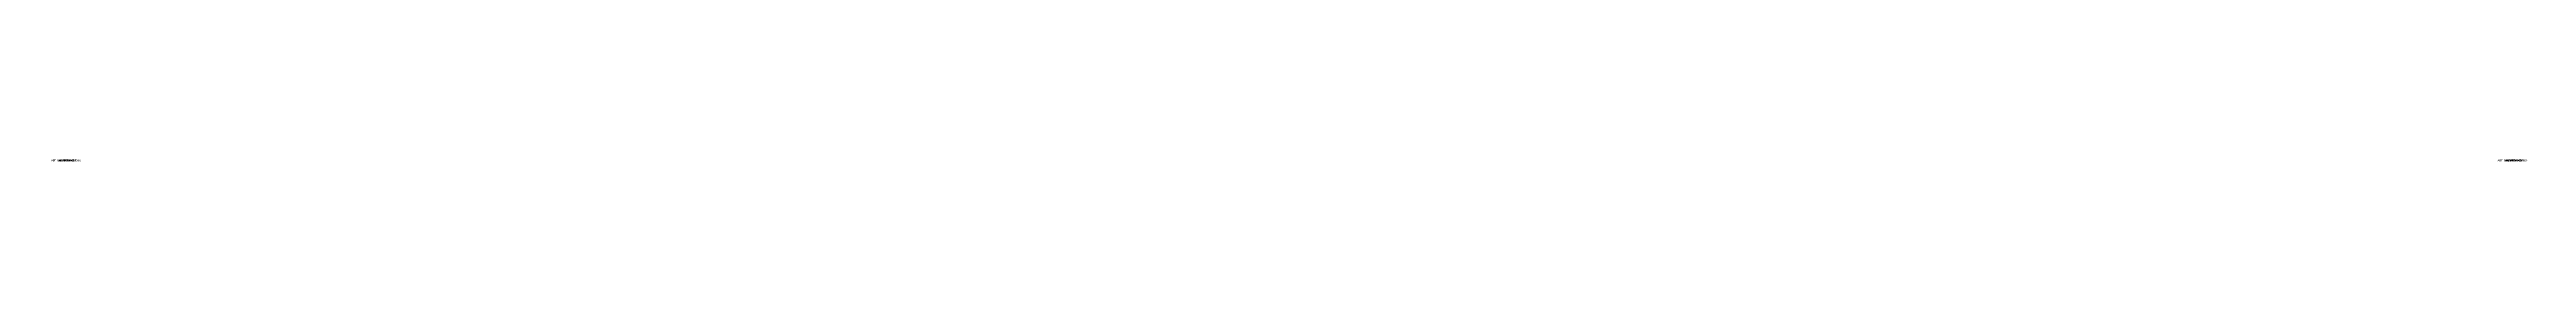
# Model space of a CAD drawing. Header units: millimetres. Extents: x -51759 to 2111, y -2740 to 2097.
# Drawn here: x -8696 to -7398, y -2115 to -2114 of the extents above; entities that cross this region are included whole.
import ezdxf

# ---------------------------------------------------------------- set-up
doc = ezdxf.new("R2010")
doc.units = ezdxf.units.MM
doc.header["$LTSCALE"] = 25.4
doc.layers.get('0').update_dxf_attribs({"true_color": 0xffffff})
for name, color, linetype, true_color in [('ABF_cuttingLines', 134, 'Continuous', 0x009987), ('ABF_edgeBanding', 252, 'Continuous', 0x777799), ('ABF_Label', 190, 'Continuous', 0x9900ff)]:
    doc.layers.add(name, color=color, linetype=linetype, true_color=true_color)

# ---------------------------------------------------------------- blocks, each defined once
blk = doc.blocks.new('Group320#1')
blk = doc.blocks.new('Group321#1')
blk = doc.blocks.new('Group324#1')
blk = doc.blocks.new('Group325#1')
blk = doc.blocks.new('Group328#1')
blk = doc.blocks.new('Group329#1')
blk = doc.blocks.new('Group332#1')
blk = doc.blocks.new('Group333#1')
blk = doc.blocks.new('Group331#2')
blk = doc.blocks.new('Group332#2')
blk = doc.blocks.new('Group334#1')
blk = doc.blocks.new('Group335#1')
blk = doc.blocks.new('Group345#1')
blk = doc.blocks.new('Group349#1')
blk = doc.blocks.new('Group351#2')
blk = doc.blocks.new('Group377#1')
blk = doc.blocks.new('Group379#1')
blk = doc.blocks.new('Group597#1')
blk = doc.blocks.new('Group697#1')
blk = doc.blocks.new('Group698#1')
blk = doc.blocks.new('_____#33')
at = {"color": 0, "extrusion": (0, 0, -1)}
ref = blk.add_blockref('Group332#1', (586, 2837, -18), dxfattribs=at)
ref.add_attrib('Skp_GroupInstanceName', '_ABF_sideDrill', (0, 0), dxfattribs={"height": 1})
ref = blk.add_blockref('Group333#1', (586, 2837, -18), dxfattribs=at)
ref.add_attrib('Skp_GroupInstanceName', '_ABF_sideDrillDepth', (0, 0), dxfattribs={"height": 1})
ref = blk.add_blockref('Group334#1', (336, 2837, -18), dxfattribs=at)
ref.add_attrib('Skp_GroupInstanceName', '_ABF_sideDrill', (0, 0), dxfattribs={"height": 1})
ref = blk.add_blockref('Group335#1', (336, 2837, -18), dxfattribs=at)
ref.add_attrib('Skp_GroupInstanceName', '_ABF_sideDrillDepth', (0, 0), dxfattribs={"height": 1})
ref = blk.add_blockref('Group328#1', (86, 2837, -18), dxfattribs=at)
ref.add_attrib('Skp_GroupInstanceName', '_ABF_sideDrill', (0, 0), dxfattribs={"height": 1})
ref = blk.add_blockref('Group329#1', (86, 2837, -18), dxfattribs=at)
ref.add_attrib('Skp_GroupInstanceName', '_ABF_sideDrillDepth', (0, 0), dxfattribs={"height": 1})
ref = blk.add_blockref('Group377#1', (36, 2753.5, -18), dxfattribs=at)
ref.add_attrib('Skp_GroupInstanceName', '_ABF_hingeMountingPlate', (0, 0), dxfattribs={"height": 1})
ref = blk.add_blockref('Group349#1', (586, 2485, -18), dxfattribs=at)
ref.add_attrib('Skp_GroupInstanceName', '_ABF_minifixPlasticBase', (0, 0), dxfattribs={"height": 1})
ref = blk.add_blockref('Group351#2', (336, 2485, -18), dxfattribs=at)
ref.add_attrib('Skp_GroupInstanceName', '_ABF_screwInside', (0, 0), dxfattribs={"height": 1})
ref = blk.add_blockref('Group345#1', (86, 2485, -18), dxfattribs=at)
ref.add_attrib('Skp_GroupInstanceName', '_ABF_minifixPlasticBase', (0, 0), dxfattribs={"height": 1})
ref = blk.add_blockref('Group379#1', (36, 2198.5, -18), dxfattribs=at)
ref.add_attrib('Skp_GroupInstanceName', '_ABF_hingeMountingPlate', (0, 0), dxfattribs={"height": 1})
ref = blk.add_blockref('Group325#1', (586, 2115, -18), dxfattribs=at)
ref.add_attrib('Skp_GroupInstanceName', '_ABF_sideDrillDepth', (0, 0), dxfattribs={"height": 1})
ref = blk.add_blockref('Group332#2', (336, 2115, -18), dxfattribs=at)
ref.add_attrib('Skp_GroupInstanceName', '_ABF_sideDrillDepth', (0, 0), dxfattribs={"height": 1})
ref = blk.add_blockref('Group321#1', (86, 2115, -18), dxfattribs=at)
ref.add_attrib('Skp_GroupInstanceName', '_ABF_sideDrillDepth', (0, 0), dxfattribs={"height": 1})
ref = blk.add_blockref('Group324#1', (586, 2115, -18), dxfattribs=at)
ref.add_attrib('Skp_GroupInstanceName', '_ABF_sideDrill', (0, 0), dxfattribs={"height": 1})
ref = blk.add_blockref('Group331#2', (336, 2115, -18), dxfattribs=at)
ref.add_attrib('Skp_GroupInstanceName', '_ABF_sideDrill', (0, 0), dxfattribs={"height": 1})
ref = blk.add_blockref('Group320#1', (86, 2115, -18), dxfattribs=at)
ref.add_attrib('Skp_GroupInstanceName', '_ABF_sideDrill', (0, 0), dxfattribs={"height": 1})
at = {"layer": 'ABF_cuttingLines', "color": 0}
ref = blk.add_blockref('Group697#1', (0, 0, 18), dxfattribs=at)
ref.add_attrib('Skp_GroupInstanceName', '_ABF_cuttingLines', (0, 0), dxfattribs={"layer": '0', "height": 1})
at = {"layer": 'ABF_edgeBanding', "color": 0}
ref = blk.add_blockref('Group698#1', (0, 0, 18), dxfattribs=at)
ref.add_attrib('Skp_GroupInstanceName', '_ABF_edgeBanding', (0, 0), dxfattribs={"layer": '0', "height": 1})
at = {"layer": 'ABF_Label', "color": 0}
ref = blk.add_blockref('Group597#1', (-336, 2476, 18), dxfattribs=dict(at, xscale=1.574803149606299, yscale=1.574803149606299, rotation=90))
ref.add_attrib('Skp_GroupInstanceName', '_ABF_Label', (0, 0), dxfattribs={"layer": '0', "height": 1})
blk = doc.blocks.new('Group302#1')
blk = doc.blocks.new('Group303#1')
blk = doc.blocks.new('Group306#1')
blk = doc.blocks.new('Group307#1')
blk = doc.blocks.new('Group310#1')
blk = doc.blocks.new('Group311#1')
blk = doc.blocks.new('Group314#1')
blk = doc.blocks.new('Group315#1')
blk = doc.blocks.new('Group313#2')
blk = doc.blocks.new('Group314#2')
blk = doc.blocks.new('Group316#1')
blk = doc.blocks.new('Group317#1')
blk = doc.blocks.new('Group337#1')
blk = doc.blocks.new('Group341#1')
blk = doc.blocks.new('Group348#1')
blk = doc.blocks.new('Group373#1')
blk = doc.blocks.new('Group375#1')
blk = doc.blocks.new('Group594#2')
blk = doc.blocks.new('Group699#1')
blk = doc.blocks.new('Group700#1')
blk = doc.blocks.new('_____#34')
at = {"color": 0}
ref = blk.add_blockref('Group310#1', (86, 2837, 18), dxfattribs=at)
ref.add_attrib('Skp_GroupInstanceName', '_ABF_sideDrill', (0, 0), dxfattribs={"height": 1})
ref = blk.add_blockref('Group311#1', (86, 2837, 18), dxfattribs=at)
ref.add_attrib('Skp_GroupInstanceName', '_ABF_sideDrillDepth', (0, 0), dxfattribs={"height": 1})
ref = blk.add_blockref('Group314#1', (586, 2837, 18), dxfattribs=at)
ref.add_attrib('Skp_GroupInstanceName', '_ABF_sideDrill', (0, 0), dxfattribs={"height": 1})
ref = blk.add_blockref('Group315#1', (586, 2837, 18), dxfattribs=at)
ref.add_attrib('Skp_GroupInstanceName', '_ABF_sideDrillDepth', (0, 0), dxfattribs={"height": 1})
ref = blk.add_blockref('Group316#1', (336, 2837, 18), dxfattribs=at)
ref.add_attrib('Skp_GroupInstanceName', '_ABF_sideDrill', (0, 0), dxfattribs={"height": 1})
ref = blk.add_blockref('Group317#1', (336, 2837, 18), dxfattribs=at)
ref.add_attrib('Skp_GroupInstanceName', '_ABF_sideDrillDepth', (0, 0), dxfattribs={"height": 1})
ref = blk.add_blockref('Group375#1', (36, 2753.5, 18), dxfattribs=at)
ref.add_attrib('Skp_GroupInstanceName', '_ABF_hingeMountingPlate', (0, 0), dxfattribs={"height": 1})
ref = blk.add_blockref('Group337#1', (86, 2485, 18), dxfattribs=at)
ref.add_attrib('Skp_GroupInstanceName', '_ABF_minifixPlasticBase', (0, 0), dxfattribs={"height": 1})
ref = blk.add_blockref('Group341#1', (586, 2485, 18), dxfattribs=at)
ref.add_attrib('Skp_GroupInstanceName', '_ABF_minifixPlasticBase', (0, 0), dxfattribs={"height": 1})
ref = blk.add_blockref('Group348#1', (336, 2485, 18), dxfattribs=at)
ref.add_attrib('Skp_GroupInstanceName', '_ABF_screwInside', (0, 0), dxfattribs={"height": 1})
ref = blk.add_blockref('Group373#1', (36, 2198.5, 18), dxfattribs=at)
ref.add_attrib('Skp_GroupInstanceName', '_ABF_hingeMountingPlate', (0, 0), dxfattribs={"height": 1})
ref = blk.add_blockref('Group303#1', (86, 2115, 18), dxfattribs=at)
ref.add_attrib('Skp_GroupInstanceName', '_ABF_sideDrillDepth', (0, 0), dxfattribs={"height": 1})
ref = blk.add_blockref('Group307#1', (586, 2115, 18), dxfattribs=at)
ref.add_attrib('Skp_GroupInstanceName', '_ABF_sideDrillDepth', (0, 0), dxfattribs={"height": 1})
ref = blk.add_blockref('Group314#2', (336, 2115, 18), dxfattribs=at)
ref.add_attrib('Skp_GroupInstanceName', '_ABF_sideDrillDepth', (0, 0), dxfattribs={"height": 1})
ref = blk.add_blockref('Group302#1', (86, 2115, 18), dxfattribs=at)
ref.add_attrib('Skp_GroupInstanceName', '_ABF_sideDrill', (0, 0), dxfattribs={"height": 1})
ref = blk.add_blockref('Group306#1', (586, 2115, 18), dxfattribs=at)
ref.add_attrib('Skp_GroupInstanceName', '_ABF_sideDrill', (0, 0), dxfattribs={"height": 1})
ref = blk.add_blockref('Group313#2', (336, 2115, 18), dxfattribs=at)
ref.add_attrib('Skp_GroupInstanceName', '_ABF_sideDrill', (0, 0), dxfattribs={"height": 1})
at = {"layer": 'ABF_cuttingLines', "color": 0}
ref = blk.add_blockref('Group699#1', (0, 0, 18), dxfattribs=at)
ref.add_attrib('Skp_GroupInstanceName', '_ABF_cuttingLines', (0, 0), dxfattribs={"layer": '0', "height": 1})
at = {"layer": 'ABF_edgeBanding', "color": 0}
ref = blk.add_blockref('Group700#1', (0, 0, 18), dxfattribs=at)
ref.add_attrib('Skp_GroupInstanceName', '_ABF_edgeBanding', (0, 0), dxfattribs={"layer": '0', "height": 1})
at = {"layer": 'ABF_Label', "color": 0}
ref = blk.add_blockref('Group594#2', (336, 2476, 18), dxfattribs=dict(at, xscale=1.574803149606299, yscale=1.574803149606299, rotation=90))
ref.add_attrib('Skp_GroupInstanceName', '_ABF_Label', (0, 0), dxfattribs={"layer": '0', "height": 1})
blk = doc.blocks.new('_48501___EGGER_W_1000_ST9___2800207018__THICKNESS_18')
at = {"color": 0}
for name, p in [('_____#34', (-8696, -2115)), ('_____#33', (-7414, -2115))]:
    blk.add_blockref(name, p, dxfattribs=at)

msp = doc.modelspace()

# ---------------------------------------------------------------- block references
at = {"color": 0}
msp.add_blockref('_48501___EGGER_W_1000_ST9___2800207018__THICKNESS_18', (0, 0), dxfattribs=at)

doc.saveas('drawing.dxf')
